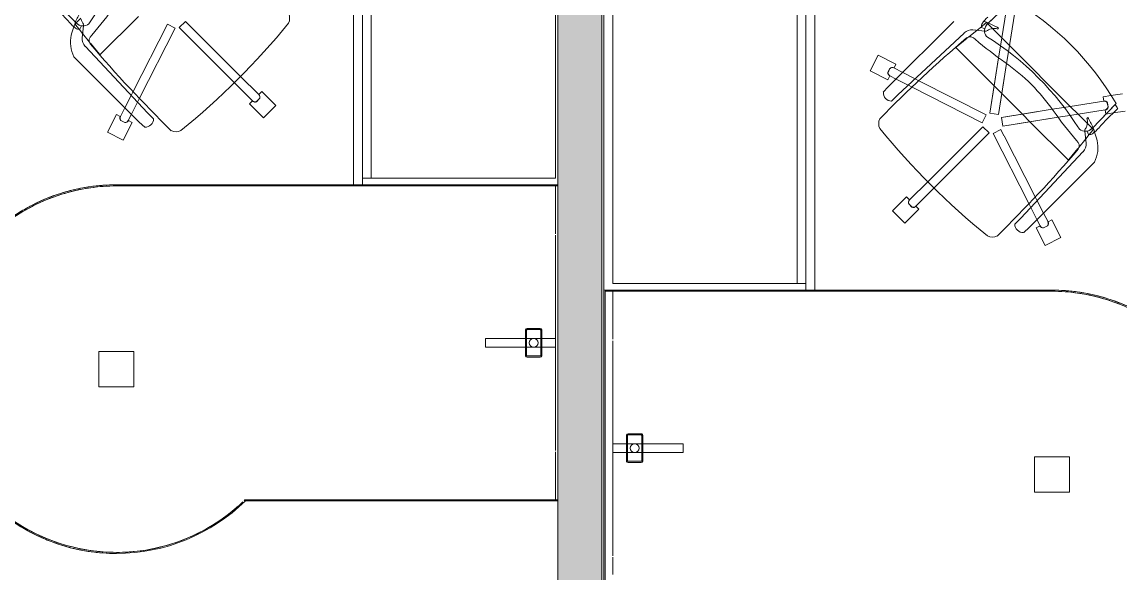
# Model space of a CAD drawing. Header units: inches. Extents: x 0 to 2535, y 0 to 2052.
# Drawn here: x 2038 to 2163, y 1925.9 to 1988.7 of the extents above; entities that cross this region are included whole.
import ezdxf

# ---------------------------------------------------------------- set-up
doc = ezdxf.new("R2010")
doc.units = ezdxf.units.IN
doc.header["$MEASUREMENT"] = 0
for name, color, linetype, lineweight in [('A-WALL-PATT', 111, 'Continuous', 13), ('I-FURN', 30, 'Continuous', 9), ('I-FURN-PNLS', 30, 'Continuous', 9), ('I-WALL', 2, 'Continuous', 13)]:
    doc.layers.add(name, color=color, linetype=linetype, lineweight=lineweight)

# ---------------------------------------------------------------- blocks, each defined once
blk = doc.blocks.new('Zira Wksta 12 - Type 1-V47-Level 07  POWER _ SIGNAL')
at = {"layer": 'I-FURN'}
for p, q in [((-49, -13), (-53, -13)), ((-53, -13), (-53, -17)), ((-53, -17), (-53, -13)), ((-53, -13), (-49, -13)), ((-49, -17), (-49, -13)), ((-49, -13), (-49, -17)), ((-53, -17), (-49, -17)), ((-49, -17), (-53, -17)), ((-52.01, -41.99), (-50.23, -41.09)), ((-52.01, -41.99), (-50.23, -41.09)), ((-50.23, -41.09), (-49.21, -43.09)), ((-50.23, -41.09), (-49.21, -43.09)), ((-50.99, -44), (-52.01, -41.99)), ((-50.99, -44), (-52.01, -41.99)), ((-55.84, -50.59), (-48.39, -43.13)), ((-50.05, -43.09), (-50.5, -43.32)), ((-50.05, -43.09), (-50.5, -43.32)), ((-50.49, -43.32), (-50.05, -43.1)), ((-50.49, -43.32), (-50.05, -43.1)), ((-49.65, -43.32), (-49.29, -44.04)), ((-49.65, -43.32), (-49.29, -44.04)), ((-49.21, -43.09), (-49.64, -43.31)), ((-49.21, -43.09), (-49.64, -43.31)), ((-48.39, -43.13), (-47.78, -42.56)), ((-46.77, -43.5), (-47.47, -44.21)), ((-35.86, -45.21), (-34.27, -43.61)), ((-35.86, -45.21), (-34.27, -43.61)), ((-34.27, -43.61), (-32.85, -45.03)), ((-34.27, -43.61), (-32.85, -45.03)), ((-47.47, -44.21), (-54.53, -51.76)), ((-50.56, -43.78), (-50.99, -44)), ((-50.56, -43.78), (-50.99, -44)), ((-50.03, -44.78), (-50.55, -43.77)), ((-50.03, -44.78), (-50.55, -43.77)), ((-49.32, -46.18), (-50.03, -44.78)), ((-49.32, -46.18), (-50.03, -44.78)), ((-49.29, -44.04), (-48.59, -45.4)), ((-49.29, -44.04), (-48.59, -45.4)), ((-49.1, -46.61), (-49.32, -46.18)), ((-49.1, -46.61), (-49.32, -46.18)), ((-48.59, -45.4), (-48.36, -45.86)), ((-48.59, -45.4), (-48.36, -45.86)), ((-48.36, -45.86), (-44.3, -53.83)), ((-48.36, -45.86), (-44.3, -53.83)), ((-37.6, -47.66), (-35.5, -45.56)), ((-37.6, -47.66), (-35.5, -45.56)), ((-35.52, -45.55), (-35.86, -45.21)), ((-35.52, -45.55), (-35.86, -45.21)), ((-34.7, -45.82), (-35.06, -45.46)), ((-34.7, -45.82), (-35.06, -45.46)), ((-35.06, -45.47), (-34.71, -45.82)), ((-35.06, -45.47), (-34.71, -45.82)), ((-32.85, -45.03), (-34.44, -46.62)), ((-32.85, -45.03), (-34.44, -46.62)), ((-45.55, -53.58), (-49.1, -46.61)), ((-45.55, -53.58), (-49.1, -46.61)), ((-34.8, -46.27), (-36.9, -48.37)), ((-34.8, -46.27), (-36.9, -48.37)), ((-34.44, -46.62), (-34.79, -46.28)), ((-34.44, -46.62), (-34.79, -46.28)), ((-43.85, -53.9), (-37.6, -47.66)), ((-43.85, -53.9), (-37.6, -47.66)), ((-36.9, -48.37), (-43.14, -54.61)), ((-36.9, -48.37), (-43.14, -54.61)), ((-53.94, -52.12), (-52.93, -50.87)), ((-52.93, -50.87), (-52.88, -50.81)), ((-52.88, -50.81), (-48.5, -55.18)), ((-54.84, -53.23), (-54.06, -52.26)), ((-54.06, -52.26), (-54.01, -52.21)), ((-55.25, -53.73), (-54.84, -53.23)), ((-55.16, -53.74), (-54.99, -54.11)), ((-54.89, -52.75), (-54.75, -54.1)), ((-45.19, -54.28), (-45.54, -53.59)), ((-45.19, -54.28), (-45.54, -53.59)), ((-58.3, -57.26), (-55.56, -54.41)), ((-55.56, -54.41), (-58.19, -57.16)), ((-55.71, -54.31), (-55.6, -54.17)), ((-55.63, -54.39), (-55.68, -54.33)), ((-55.6, -54.17), (-55.28, -53.77)), ((-55.03, -54.98), (-55.57, -54.45)), ((-53.97, -56.05), (-55.03, -54.98)), ((-54.75, -54.1), (-54.73, -54.26)), ((-51.71, -55.69), (-45.4, -54.69)), ((-48.5, -55.18), (-45.4, -54.69)), ((-45.4, -54.69), (-45.24, -55.68)), ((-45.4, -54.69), (-45.24, -55.68)), ((-44.3, -53.83), (-45.19, -54.28)), ((-44.3, -53.83), (-45.19, -54.28)), ((-43.14, -54.61), (-43.85, -53.9)), ((-43.14, -54.61), (-43.85, -53.9)), ((-59.35, -56.4), (-57.97, -56.18)), ((-59.35, -56.4), (-57.97, -56.18)), ((-57.97, -56.18), (-57.13, -56.04)), ((-57.97, -56.18), (-57.13, -56.04)), ((-57.13, -56.04), (-57.05, -56.52)), ((-57.13, -56.04), (-57.05, -56.52)), ((-57.05, -56.54), (-53.02, -55.9)), ((-57.05, -56.54), (-53.97, -56.05)), ((-54.99, -55.59), (-55.1, -55.67)), ((-53.97, -56.05), (-53.02, -55.9)), ((-53.09, -56.92), (-53.97, -56.05)), ((-53.02, -55.9), (-51.71, -55.69)), ((-53.02, -55.9), (-51.71, -55.69)), ((-51.71, -55.69), (-48.5, -55.18)), ((-45.24, -55.68), (-51.03, -56.6)), ((-47.63, -56.06), (-51.03, -56.6)), ((-48.5, -55.18), (-47.63, -56.06)), ((-45.24, -55.68), (-47.63, -56.06)), ((-47.59, -56.09), (-45.33, -58.35)), ((-45.84, -61.8), (-44.92, -56)), ((-45.3, -58.39), (-44.92, -56)), ((-43.93, -56.16), (-44.93, -62.47)), ((-44.92, -56), (-43.93, -56.16)), ((-44.92, -56), (-43.93, -56.16)), ((-43.93, -56.16), (-44.42, -59.27)), ((-43.52, -55.95), (-43.07, -55.06)), ((-43.52, -55.95), (-43.07, -55.06)), ((-35.85, -59.86), (-43.52, -55.95)), ((-35.85, -59.86), (-43.52, -55.95)), ((-43.07, -55.06), (-35.09, -59.12)), ((-43.07, -55.06), (-35.09, -59.12)), ((-57.39, -56.84), (-57.31, -57.35)), ((-57.39, -56.84), (-57.31, -57.35)), ((-57.3, -57.34), (-57.38, -56.84)), ((-57.3, -57.34), (-57.38, -56.84)), ((-52.37, -56.81), (-56.89, -57.52)), ((-53.09, -56.92), (-56.89, -57.52)), ((-52.37, -56.81), (-53.09, -56.92)), ((-46.16, -63.85), (-53.09, -56.92)), ((-51.03, -56.6), (-52.37, -56.81)), ((-51.03, -56.6), (-52.37, -56.81)), ((-57.71, -58.16), (-59.04, -58.37)), ((-57.71, -58.16), (-59.04, -58.37)), ((-56.82, -58.02), (-57.71, -58.16)), ((-56.82, -58.02), (-57.71, -58.16)), ((-56.89, -57.54), (-56.82, -58.02)), ((-56.89, -57.54), (-56.82, -58.02)), ((-45.84, -61.8), (-45.3, -58.39)), ((-45.3, -58.39), (-44.42, -59.27)), ((-41, -65.29), (-33.45, -58.24)), ((-33.45, -58.24), (-32.74, -57.53)), ((-31.8, -58.54), (-32.37, -59.15)), ((-44.42, -59.27), (-44.93, -62.47)), ((-44.42, -59.27), (-40.05, -63.64)), ((-32.37, -59.15), (-39.82, -66.6)), ((-35.42, -60.08), (-35.85, -59.86)), ((-35.42, -60.08), (-35.85, -59.86)), ((-35.09, -59.12), (-34.66, -59.35)), ((-35.09, -59.12), (-34.66, -59.35)), ((-34.64, -59.35), (-33.27, -60.05)), ((-34.64, -59.35), (-33.27, -60.05)), ((-32.55, -60.4), (-32.33, -59.97)), ((-32.55, -60.4), (-32.33, -59.97)), ((-32.33, -59.97), (-30.32, -60.99)), ((-32.33, -59.97), (-30.32, -60.99)), ((-34.02, -60.79), (-35.42, -60.08)), ((-34.02, -60.79), (-35.42, -60.08)), ((-33.01, -61.31), (-34.02, -60.79)), ((-33.01, -61.31), (-34.02, -60.79)), ((-33.27, -60.05), (-32.56, -60.42)), ((-33.27, -60.05), (-32.56, -60.42)), ((-32.56, -61.27), (-32.32, -60.81)), ((-32.34, -60.81), (-32.56, -61.25)), ((-32.34, -60.81), (-32.56, -61.25)), ((-32.56, -61.27), (-32.32, -60.81)), ((-30.32, -60.99), (-31.23, -62.77)), ((-30.32, -60.99), (-31.23, -62.77)), ((-46.05, -63.13), (-45.84, -61.8)), ((-46.05, -63.13), (-45.84, -61.8)), ((-44.93, -62.47), (-45.14, -63.78)), ((-44.93, -62.47), (-45.14, -63.78)), ((-33.24, -61.75), (-33.02, -61.32)), ((-33.24, -61.75), (-33.02, -61.32)), ((-31.23, -62.77), (-33.24, -61.75)), ((-31.23, -62.77), (-33.24, -61.75)), ((-46.76, -67.66), (-46.05, -63.13)), ((-46.16, -63.85), (-46.05, -63.13)), ((-40.11, -63.69), (-41.36, -64.7)), ((-40.05, -63.64), (-40.11, -63.69)), ((-46.76, -67.66), (-46.16, -63.85)), ((-45.29, -64.73), (-46.16, -63.85)), ((-45.14, -63.78), (-45.78, -67.81)), ((-45.29, -64.73), (-45.78, -67.81)), ((-45.14, -63.78), (-45.29, -64.73)), ((-44.22, -65.8), (-45.29, -64.73)), ((-41.5, -64.82), (-42.47, -65.6)), ((-41.44, -64.77), (-41.5, -64.82)), ((-44.91, -65.86), (-44.83, -65.75)), ((-43.69, -66.33), (-44.22, -65.8)), ((-43.5, -65.5), (-43.34, -65.51)), ((-43.01, -66.04), (-43.4, -66.36)), ((-43.34, -65.51), (-41.99, -65.66)), ((-43.34, -65.75), (-42.98, -65.92)), ((-42.47, -65.6), (-42.97, -66.01)), ((-43.65, -66.33), (-46.5, -69.06)), ((-46.39, -68.96), (-43.65, -66.33)), ((-43.57, -66.44), (-43.63, -66.39)), ((-43.41, -66.37), (-43.54, -66.47))]:
    blk.add_line(p, q, dxfattribs=at)
for centre, radius, start, end in [((62.79, -151.71), 153.52, 134.4749, 139.5213), ((-44.21, -43.36), 1.31, 65.0433, 114.9567), ((-97.29, -108.06), 84.96, 39.1475, 50.8525), ((-50.2, -43.59), 0.407, 138.1651, 207.8349), ((-50.2, -43.59), 0.407, 138.1651, 207.8349), ((-50.18, -43.59), 0.406, 139.6199, 207), ((-50.18, -43.59), 0.406, 153.0959, 193.524), ((-50.18, -43.59), 0.406, 193.524, 207), ((-50.18, -43.59), 0.406, 139.6199, 153.0959), ((-50, -43.49), 0.407, 26.1651, 95.8349), ((-50, -43.49), 0.407, 26.1651, 95.8349), ((-50.02, -43.5), 0.406, 40.476, 94.3801), ((-50.02, -43.5), 0.406, 27, 94.3801), ((-50.02, -43.5), 0.406, 27, 40.476), ((-47.72, -43.52), 0.956, 0.8901, 93.1099), ((-35.22, -45.83), 0.407, 66.1651, 135.8349), ((-35.22, -45.83), 0.407, 66.1651, 135.8349), ((-35.22, -45.85), 0.406, 67.6199, 135), ((-35.22, -45.85), 0.406, 121.524, 135), ((-35.22, -45.85), 0.406, 81.0959, 121.524), ((-35.22, -45.85), 0.406, 67.6199, 81.0959), ((-35.08, -45.98), 0.406, 315, 22.3801), ((-35.08, -45.98), 0.406, 315, 8.9041), ((-35.07, -45.99), 0.407, 314.1651, 23.8349), ((-35.07, -45.99), 0.407, 314.1651, 23.8349), ((-35.08, -45.98), 0.406, 8.9041, 22.3801), ((-52.6, -52.23), 3.63, 153.1789, 193.0478), ((-53.51, -52.7), 1.39, 137.8013, 182.1078), ((-53.33, -52.44), 0.763, 149.2338, 230.7662), ((-46.77, -50.88), 9.61, 193.0478, 198.9964), ((-55.29, -54.34), 0.613, 77.5427, 125.0936), ((-86.25, -81.01), 42.84, 34.9767, 40.7699), ((-76.85, -36.61), 27.2, 312.4882, 319.0143), ((-53.49, -56.9), 3.74, 125.0936, 139.0143), ((-46.77, -50.88), 9.61, 198.9964, 201.4906), ((-46.77, -50.88), 9.61, 201.6393, 202.073), ((-46.77, -50.88), 9.61, 202.2631, 209.9334), ((-54.8, -55.14), 1.05, 50.9554, 136.1786), ((-54.8, -55.14), 1.05, 100.2002, 136.1786), ((-53.67, -55.17), 1.38, 169.0187, 183.4842), ((-53.67, -55.17), 1.38, 154.5533, 167.4248), ((-53.67, -55.17), 1.38, 140.0878, 154.5533), ((-25.52, -36.28), 33.83, 212.2285, 237.7715), ((-32.59, -54.97), 1.31, 335.0433, 24.9567), ((-53.67, -55.17), 1.38, 183.4842, 197.9497), ((-140.95, 52.03), 153.52, 310.4787, 315.5251), ((-29.6, -40.36), 33.17, 209.4478, 210.4234), ((-29.91, -40.67), 32.89, 210.304, 239.6925), ((-56.99, -56.92), 0.407, 98.1651, 167.8349), ((-56.99, -56.92), 0.407, 98.1651, 167.8349), ((-56.99, -56.94), 0.406, 99, 166.3801), ((-56.99, -56.94), 0.406, 99, 166.3801), ((-56.96, -57.14), 0.407, 210.1651, 279.8349), ((-56.96, -57.14), 0.407, 210.1651, 279.8349), ((-56.96, -57.12), 0.406, 211.6199, 252.0479), ((-56.96, -57.12), 0.406, 211.6199, 279), ((-32.97, -43.73), 22.19, 214.9767, 235.0233), ((-56.96, -57.12), 0.406, 252.0479, 279), ((-32.76, -58.49), 0.956, 356.8901, 89.1099), ((-32.74, -60.78), 0.406, 36.0479, 63), ((-32.74, -60.78), 0.406, 355.6199, 63), ((-32.73, -60.77), 0.407, 354.1651, 63.8349), ((-32.73, -60.77), 0.407, 354.1651, 63.8349), ((-32.74, -60.78), 0.406, 355.6199, 36.0479), ((-70.25, -97.02), 42.84, 49.2301, 55.0233), ((-32.83, -60.96), 0.407, 242.1651, 311.8349), ((-32.83, -60.96), 0.407, 242.1651, 311.8349), ((-32.83, -60.95), 0.406, 243, 310.3801), ((-32.83, -60.95), 0.406, 243, 296.9041), ((-32.83, -60.95), 0.406, 296.9041, 310.3801), ((-44.38, -65.56), 1.05, 313.8214, 39.0446), ((-41.68, -64.09), 0.763, 219.2338, 300.7662), ((-40.11, -57.53), 9.61, 240.0666, 247.7369), ((-44.4, -64.43), 1.38, 252.0503, 280.9813), ((-44.4, -64.43), 1.38, 282.5752, 309.9122), ((-44.38, -65.56), 1.05, 313.8214, 349.7998), ((-43.58, -66.05), 0.613, 324.9064, 12.4573), ((-41.94, -64.27), 1.39, 267.8922, 312.1987), ((-40.11, -57.53), 9.61, 247.927, 248.3607), ((-46.14, -64.26), 3.74, 310.9857, 324.9064), ((-40.11, -57.53), 9.61, 248.5094, 251.0036)]:
    blk.add_arc(centre, radius, start, end, dxfattribs=at)
at = {"layer": 'I-FURN-PNLS'}
for p, q in [((0, 0), (0, -36)), ((0, -36), (0, 0)), ((0, 0), (0, -36)), ((0, -36), (0, 0)), ((0, 0), (0, -36)), ((-0.13, -0.13), (-0.13, -35.87)), ((-0.13, -35.87), (-0.13, -0.13)), ((-0.13, -35.87), (-0.13, -0.13)), ((-0.13, -0.13), (-0.13, -35.87)), ((0, 0), (0, -36)), ((-1, -3.6), (-1, -5.58)), ((-1, -5.58), (-1, -3.6)), ((-1, -5.74), (-1, -30.22)), ((-1, -17.5), (-1, -5.74)), ((-7.55, -17.5), (-9, -17.5)), ((-9, -17.5), (-9, -18.5)), ((-9, -18.5), (-9, -17.5)), ((-9, -17.5), (-7.55, -17.5)), ((-4.44, -17.5), (-7.53, -17.5)), ((-7.53, -17.5), (-4.44, -17.5)), ((-4.44, -16.56), (-4.44, -19.44)), ((-4.44, -19.44), (-4.44, -16.56)), ((-4.31, -17.5), (-4.44, -17.5)), ((-4.44, -17.5), (-4.31, -17.5)), ((-4.31, -16.56), (-4.31, -16.71)), ((-4.31, -16.71), (-4.31, -16.56)), ((-4.31, -16.75), (-4.31, -19.25)), ((-4.31, -19.25), (-4.31, -16.75)), ((-4.15, -17.5), (-4.31, -17.5)), ((-4.31, -17.5), (-4.15, -17.5)), ((-2.75, -16.37), (-4.25, -16.37)), ((-4.25, -16.37), (-2.75, -16.37)), ((-4.18, -16.5), (-4.25, -16.5)), ((-4.25, -16.5), (-4.18, -16.5)), ((-2.83, -16.5), (-4.17, -16.5)), ((-4.17, -16.5), (-2.83, -16.5)), ((-3.64, -17.5), (-4.11, -17.5)), ((-4.11, -17.5), (-3.64, -17.5)), ((-3.36, -17.5), (-3.64, -17.5)), ((-3.64, -17.5), (-3.36, -17.5)), ((-2.89, -17.5), (-3.36, -17.5)), ((-3.36, -17.5), (-2.89, -17.5)), ((-2.69, -17.5), (-2.85, -17.5)), ((-2.85, -17.5), (-2.69, -17.5)), ((-2.75, -16.5), (-2.82, -16.5)), ((-2.82, -16.5), (-2.75, -16.5)), ((-2.69, -16.71), (-2.69, -16.56)), ((-2.69, -16.56), (-2.69, -16.71)), ((-2.69, -19.25), (-2.69, -16.75)), ((-2.69, -16.75), (-2.69, -19.25)), ((-2.56, -17.5), (-2.69, -17.5)), ((-2.69, -17.5), (-2.56, -17.5)), ((-2.56, -19.44), (-2.56, -16.56)), ((-2.56, -16.56), (-2.56, -19.44)), ((-1, -17.5), (-2.56, -17.5)), ((-2.56, -17.5), (-1, -17.5)), ((-1, -18.5), (-1, -17.5)), ((-1, -17.5), (-1, -18.5)), ((-1, -18.5), (-1, -17.5)), ((-9, -18.5), (-5.89, -18.5)), ((-5.89, -18.5), (-9, -18.5)), ((-5.87, -18.5), (-4.44, -18.5)), ((-4.44, -18.5), (-5.87, -18.5)), ((-4.44, -18.5), (-4.31, -18.5)), ((-4.31, -18.5), (-4.44, -18.5)), ((-4.31, -18.5), (-4.15, -18.5)), ((-4.15, -18.5), (-4.31, -18.5)), ((-4.11, -18.5), (-3.64, -18.5)), ((-3.64, -18.5), (-4.11, -18.5)), ((-3.64, -18.5), (-3.36, -18.5)), ((-3.36, -18.5), (-3.64, -18.5)), ((-3.36, -18.5), (-2.89, -18.5)), ((-2.89, -18.5), (-3.36, -18.5)), ((-2.85, -18.5), (-2.69, -18.5)), ((-2.69, -18.5), (-2.85, -18.5)), ((-2.69, -18.5), (-2.56, -18.5)), ((-2.56, -18.5), (-2.69, -18.5)), ((-2.56, -18.5), (-1, -18.5)), ((-1, -18.5), (-2.56, -18.5)), ((-1, -30.22), (-1, -18.5)), ((-4.31, -19.29), (-4.31, -19.44)), ((-4.31, -19.44), (-4.31, -19.29)), ((-4.25, -19.5), (-4.18, -19.5)), ((-4.18, -19.5), (-4.25, -19.5)), ((-4.25, -19.62), (-2.75, -19.62)), ((-2.75, -19.62), (-4.25, -19.62)), ((-4.17, -19.5), (-2.83, -19.5)), ((-2.83, -19.5), (-4.17, -19.5)), ((-2.82, -19.5), (-2.75, -19.5)), ((-2.75, -19.5), (-2.82, -19.5)), ((-2.69, -19.44), (-2.69, -19.29)), ((-2.69, -19.29), (-2.69, -19.44)), ((-1, -30.42), (-1, -32.4)), ((-1, -32.4), (-1, -30.42)), ((-1, -32.44), (-1, -35.87)), ((-1, -35.87), (-1, -32.44)), ((-0.13, -35.87), (-51, -35.87)), ((-51, -35.87), (-0.13, -35.87)), ((-51, -35.87), (-0.13, -35.87)), ((-0.13, -35.87), (-51, -35.87)), ((0, -36), (-51, -36)), ((0, -36), (-51, -36)), ((-51, -36), (0, -36)), ((-51, -36), (-24, -36)), ((0, -36), (-24, -36)), ((-24, -36), (-24, -84)), ((-24, -36), (-24, -84)), ((0, -36), (-24, -36)), ((-24, -36), (0, -36)), ((-24, -84), (-24, -36)), ((-24, -36), (-24, -84)), ((-23, -36), (-24, -36)), ((-24, -36), (-23, -36)), ((-24, -84), (-24, -36)), ((-24, -36), (0, -36)), ((-23, -36.75), (-23, -36)), ((-23, -36), (-23, -36.75)), ((0, -36), (-23, -36)), ((-23, -36), (-23, -36.75)), ((-23, -36.75), (-23, -36)), ((-23, -36), (-1, -36)), ((-1, -35.88), (-1, -36)), ((-1, -36), (-1, -35.88)), ((-1, -36), (0, -36)), ((-1, -36), (0, -36)), ((0, -36), (-1, -36)), ((0, -84), (0, -36)), ((0, -84), (0, -36)), ((0, -36), (0, -84)), ((0, -84), (0, -36)), ((0, -36), (0, -84)), ((-23, -36.75), (-23, -83.25)), ((-23, -83.25), (-23, -36.75)), ((-22, -36.75), (-23, -36.75)), ((-23, -36.75), (-22, -36.75)), ((-23, -36.75), (-23, -83.25)), ((-1, -36.75), (-23, -36.75)), ((-23, -36.75), (-1, -36.75)), ((-23, -83.25), (-23, -36.75)), ((-23, -83.25), (-23, -36.75)), ((-23, -36.75), (-23, -83.25)), ((-23, -36.75), (-1, -36.75)), ((-1, -36.75), (-23, -36.75)), ((-22, -36.75), (-22, -83.25)), ((-22, -83.25), (-22, -36.75)), ((-1, -36.75), (-22, -36.75)), ((-22, -36.75), (-1, -36.75)), ((-22, -36.75), (-22, -83.25)), ((-22, -83.25), (-22, -36.75)), ((-1, -36.75), (-1, -83.25)), ((-1, -83.25), (-1, -36.75)), ((-1, -83.25), (-1, -36.75)), ((-1, -36.75), (-1, -83.25)), ((-1, -36.75), (-1, -83.25)), ((-1, -83.25), (-1, -36.75))]:
    blk.add_line(p, q, dxfattribs=at)
for centre, radius, start, end in [((-51, -15), 21, 90, 270), ((-51, -15), 21, 90, 270), ((-51, -15), 20.87, 90, 180), ((-51, -15), 20.87, 180, 270), ((-51, -15), 20.87, 180, 270), ((-4.25, -16.56), 0.188, 90, 180), ((-4.25, -16.56), 0.188, 165, 180), ((-4.25, -16.56), 0.187, 90, 165), ((-4.25, -16.56), 0.0625, 90, 180), ((-4.25, -16.56), 0.0625, 150, 165), ((-4.25, -16.56), 0.0625, 165, 180), ((-4.25, -16.56), 0.0625, 120, 150), ((-4.25, -16.56), 0.0625, 90, 120), ((-3.5, -18), 0.5, 90, 270), ((-3.5, -18), 0.5, 90, 270), ((-3.5, -18), 0.5, 270, 90), ((-3.5, -18), 0.5, 270, 90), ((-2.75, -16.56), 0.188, 360, 90), ((-2.75, -16.56), 0.188, 15, 90), ((-2.75, -16.56), 0.0625, 75, 90), ((-2.75, -16.56), 0.0625, 0, 90), ((-2.75, -16.56), 0.0625, 60, 75), ((-2.75, -16.56), 0.0625, 45, 60), ((-2.75, -16.56), 0.0625, 360, 45), ((-2.75, -16.56), 0.188, 0, 15), ((-4.25, -19.44), 0.188, 180, 270), ((-4.25, -19.44), 0.188, 180, 195), ((-4.25, -19.44), 0.188, 195, 240), ((-4.25, -19.44), 0.188, 240, 270), ((-4.25, -19.44), 0.0625, 180, 195), ((-4.25, -19.44), 0.0625, 180, 270), ((-4.25, -19.44), 0.0625, 195, 210), ((-4.25, -19.44), 0.0625, 210, 225), ((-4.25, -19.44), 0.0625, 225, 270), ((-2.75, -19.44), 0.188, 270, 360), ((-2.75, -19.44), 0.0625, 270, 0), ((-2.75, -19.44), 0.0625, 270, 315), ((-2.75, -19.44), 0.187, 270, 345), ((-2.75, -19.44), 0.0625, 315, 330), ((-2.75, -19.44), 0.0625, 330, 0), ((-2.75, -19.44), 0.187, 345, 0), ((-51, -15), 21, 244.8527, 249.8969), ((-51, -15), 21, 244.8527, 249.8969), ((-51, -15), 20.87, 245.4545, 261.8182), ((-51, -15), 20.87, 245.4545, 253.6364), ((-51, -15), 21, 249.8969, 253.2356), ((-51, -15), 21, 249.8969, 253.2356), ((-51, -15), 21, 253.2356, 258.8316), ((-51, -15), 21, 253.2356, 258.8316), ((-51, -15), 20.87, 253.6364, 270), ((-51, -15), 21, 258.8316, 261.618), ((-51, -15), 21, 258.8316, 261.618), ((-51, -15), 21, 261.618, 270), ((-51, -15), 21, 261.618, 270), ((-51, -15), 20.87, 261.8182, 270)]:
    blk.add_arc(centre, radius, start, end, dxfattribs=at)
blk = doc.blocks.new('Zira Wksta 12 - Type 1-V49-Level 07  POWER _ SIGNAL')
at = {"layer": 'I-FURN'}
for p, q in [((-58.3, 57.26), (-55.56, 54.41)), ((-55.56, 54.41), (-58.19, 57.16)), ((-52.88, 50.81), (-48.5, 55.18)), ((-55.71, 54.31), (-55.6, 54.17)), ((-55.63, 54.39), (-55.68, 54.33)), ((-55.6, 54.17), (-55.28, 53.77)), ((-55.03, 54.98), (-55.57, 54.45)), ((-55.16, 53.74), (-54.99, 54.11)), ((-54.89, 52.75), (-54.75, 54.1)), ((-54.75, 54.1), (-54.73, 54.26)), ((-45.19, 54.28), (-49.1, 46.61)), ((-45.19, 54.28), (-49.1, 46.61)), ((-48.36, 45.86), (-44.3, 53.83)), ((-48.36, 45.86), (-44.3, 53.83)), ((-44.3, 53.83), (-45.19, 54.28)), ((-44.3, 53.83), (-45.19, 54.28)), ((-43.14, 54.61), (-43.85, 53.9)), ((-43.14, 54.61), (-43.85, 53.9)), ((-43.85, 53.9), (-37.6, 47.66)), ((-43.85, 53.9), (-37.6, 47.66)), ((-36.9, 48.37), (-43.14, 54.61)), ((-36.9, 48.37), (-43.14, 54.61)), ((-55.25, 53.73), (-54.84, 53.23)), ((-54.84, 53.23), (-54.06, 52.26)), ((-47.47, 44.21), (-54.53, 51.76)), ((-54.06, 52.26), (-54.01, 52.21)), ((-53.94, 52.12), (-52.93, 50.87)), ((-55.84, 50.59), (-48.39, 43.13)), ((-52.93, 50.87), (-52.88, 50.81)), ((-37.6, 47.66), (-35.5, 45.56)), ((-37.6, 47.66), (-35.5, 45.56)), ((-34.8, 46.27), (-36.9, 48.37)), ((-34.8, 46.27), (-36.9, 48.37)), ((-49.1, 46.61), (-49.32, 46.18)), ((-49.1, 46.61), (-49.32, 46.18)), ((-34.44, 46.62), (-34.79, 46.28)), ((-34.44, 46.62), (-34.79, 46.28)), ((-32.85, 45.03), (-34.44, 46.62)), ((-32.85, 45.03), (-34.44, 46.62)), ((-49.32, 46.18), (-50.03, 44.78)), ((-49.32, 46.18), (-50.03, 44.78)), ((-49.29, 44.04), (-48.59, 45.4)), ((-49.29, 44.04), (-48.59, 45.4)), ((-48.59, 45.4), (-48.36, 45.86)), ((-48.59, 45.4), (-48.36, 45.86)), ((-35.52, 45.55), (-35.86, 45.21)), ((-35.52, 45.55), (-35.86, 45.21)), ((-35.86, 45.21), (-34.27, 43.61)), ((-35.86, 45.21), (-34.27, 43.61)), ((-34.7, 45.82), (-35.06, 45.46)), ((-35.06, 45.47), (-34.71, 45.82)), ((-35.06, 45.47), (-34.71, 45.82)), ((-34.7, 45.82), (-35.06, 45.46)), ((-34.27, 43.61), (-32.85, 45.03)), ((-34.27, 43.61), (-32.85, 45.03)), ((-50.99, 44), (-52.01, 41.99)), ((-50.99, 44), (-52.01, 41.99)), ((-50.56, 43.78), (-50.99, 44)), ((-50.56, 43.78), (-50.99, 44)), ((-50.03, 44.78), (-50.55, 43.77)), ((-50.03, 44.78), (-50.55, 43.77)), ((-49.65, 43.32), (-49.29, 44.04)), ((-49.65, 43.32), (-49.29, 44.04)), ((-46.77, 43.5), (-47.47, 44.21)), ((-50.05, 43.09), (-50.5, 43.32)), ((-50.05, 43.09), (-50.5, 43.32)), ((-50.49, 43.32), (-50.05, 43.1)), ((-50.49, 43.32), (-50.05, 43.1)), ((-50.23, 41.09), (-49.21, 43.09)), ((-50.23, 41.09), (-49.21, 43.09)), ((-49.21, 43.09), (-49.64, 43.31)), ((-49.21, 43.09), (-49.64, 43.31)), ((-48.39, 43.13), (-47.78, 42.56)), ((-52.01, 41.99), (-50.23, 41.09)), ((-52.01, 41.99), (-50.23, 41.09)), ((-53, 17), (-53, 13)), ((-49, 17), (-53, 17)), ((-53, 17), (-49, 17)), ((-53, 13), (-53, 17)), ((-49, 13), (-49, 17)), ((-49, 17), (-49, 13)), ((-53, 13), (-49, 13)), ((-49, 13), (-53, 13))]:
    blk.add_line(p, q, dxfattribs=at)
for centre, radius, start, end in [((-25.52, 36.28), 33.83, 122.2285, 147.7715), ((-76.85, 36.61), 27.2, 40.9857, 47.5118), ((-86.25, 81.01), 42.84, 319.2301, 325.0233), ((-46.77, 50.88), 9.61, 150.0666, 157.7369), ((-32.59, 54.97), 1.31, 335.0433, 24.9567), ((-53.49, 56.9), 3.74, 220.9857, 234.9064), ((-46.77, 50.88), 9.61, 161.0036, 166.9522), ((-46.77, 50.88), 9.61, 158.5094, 161.0036), ((-46.77, 50.88), 9.61, 157.927, 158.3607), ((-55.29, 54.34), 0.613, 234.9064, 282.4573), ((-54.8, 55.14), 1.05, 223.8214, 259.7998), ((-54.8, 55.14), 1.05, 223.8214, 309.0446), ((-53.67, 55.17), 1.38, 192.5752, 219.9122), ((-97.29, 108.06), 84.96, 309.1475, 320.8525), ((-52.6, 52.23), 3.63, 166.9522, 206.8211), ((-53.51, 52.7), 1.39, 177.8922, 222.1987), ((-53.33, 52.44), 0.763, 129.2338, 210.7662), ((62.79, 151.71), 153.52, 220.4787, 225.5251), ((-35.08, 45.98), 0.406, 31.524, 45), ((-35.08, 45.98), 0.406, 337.6199, 45), ((-35.07, 45.99), 0.407, 336.1651, 45.8349), ((-35.07, 45.99), 0.407, 336.1651, 45.8349), ((-35.22, 45.83), 0.407, 224.1651, 279.9009), ((-35.22, 45.83), 0.407, 224.1651, 293.8349), ((-35.22, 45.85), 0.406, 225, 238.476), ((-35.22, 45.85), 0.406, 225, 292.3801), ((-35.22, 45.85), 0.406, 238.476, 278.9041), ((-35.22, 45.85), 0.406, 278.9041, 292.3801), ((-35.22, 45.83), 0.407, 279.9009, 293.8349), ((-35.08, 45.98), 0.406, 351.0959, 31.524), ((-35.08, 45.98), 0.406, 337.6199, 351.0959), ((-50.2, 43.59), 0.407, 152.1651, 221.8349), ((-50.2, 43.59), 0.407, 152.1651, 221.8349), ((-50.18, 43.59), 0.406, 153, 220.3801), ((-50.18, 43.59), 0.406, 153, 166.476), ((-50.18, 43.59), 0.406, 166.476, 206.9041), ((-50.18, 43.59), 0.406, 206.9041, 220.3801), ((-50.02, 43.5), 0.406, 265.6199, 333), ((-50, 43.49), 0.407, 264.1651, 333.8349), ((-50, 43.49), 0.407, 264.1651, 333.8349), ((-50.02, 43.5), 0.406, 265.6199, 319.524), ((-50.02, 43.5), 0.406, 319.524, 333), ((-47.72, 43.52), 0.956, 266.8901, 359.1099), ((-44.21, 43.36), 1.31, 245.0433, 294.9567)]:
    blk.add_arc(centre, radius, start, end, dxfattribs=at)
at = {"layer": 'I-FURN-PNLS'}
for p, q in [((-24, 36), (-24, 84)), ((-24, 84), (-24, 36)), ((-24, 36), (-24, 84)), ((-24, 84), (-24, 36)), ((-24, 36), (-24, 84)), ((-23, 36.75), (-23, 83.25)), ((-23, 83.25), (-23, 36.75)), ((-23, 83.25), (-23, 36.75)), ((-23, 36.75), (-23, 83.25)), ((-23, 36.75), (-23, 83.25)), ((-23, 83.25), (-23, 36.75)), ((-22, 36.75), (-22, 83.25)), ((-22, 83.25), (-22, 36.75)), ((-22, 36.75), (-22, 83.25)), ((-22, 83.25), (-22, 36.75)), ((-1, 36.75), (-1, 83.25)), ((-1, 83.25), (-1, 36.75)), ((-1, 36.75), (-1, 83.25)), ((-1, 83.25), (-1, 36.75)), ((-1, 83.25), (-1, 36.75)), ((-1, 36.75), (-1, 83.25)), ((-23, 36.75), (-22, 36.75)), ((-22, 36.75), (-23, 36.75)), ((-23, 36.75), (-1, 36.75)), ((-1, 36.75), (-23, 36.75)), ((-23, 36), (-23, 36.75)), ((-23, 36.75), (-23, 36)), ((-1, 36.75), (-23, 36.75)), ((-23, 36.75), (-23, 36)), ((-23, 36), (-23, 36.75)), ((-23, 36.75), (-1, 36.75)), ((-22, 36.75), (-1, 36.75)), ((-1, 36.75), (-22, 36.75)), ((-0.75, 36), (-51, 36)), ((-0.75, 36), (-51, 36)), ((-0.75, 36), (-51, 36)), ((-24, 36), (-51, 36)), ((-51, 35.87), (-0.75, 35.87)), ((-0.75, 35.87), (-51, 35.87)), ((-0.75, 35.87), (-51, 35.87)), ((-51, 35.87), (-0.75, 35.87)), ((-0.75, 36), (-24, 36)), ((-24, 36), (-0.75, 36)), ((-0.75, 36), (-24, 36)), ((-24, 36), (-23, 36)), ((-23, 36), (-24, 36)), ((-0.75, 36), (-24, 36)), ((-23, 36), (-0.75, 36)), ((-1, 36), (-23, 36)), ((-0.75, 36), (-1, 36)), ((-1, 36), (-1, 35.88)), ((-0.75, 36), (-1, 36)), ((-1, 36), (-0.75, 36)), ((-1, 35.88), (-1, 36)), ((-1, 35.87), (-1, 32.44)), ((-1, 32.44), (-1, 35.87)), ((-1, 32.4), (-1, 30.42)), ((-1, 30.42), (-1, 32.4)), ((-1, 30.26), (-1, 5.74)), ((-1, 18.5), (-1, 30.26)), ((-4.44, 19.44), (-4.44, 16.56)), ((-4.44, 16.56), (-4.44, 19.44)), ((-4.31, 19.44), (-4.31, 19.29)), ((-4.31, 19.29), (-4.31, 19.44)), ((-4.31, 19.25), (-4.31, 16.75)), ((-4.31, 16.75), (-4.31, 19.25)), ((-2.75, 19.62), (-4.25, 19.62)), ((-4.25, 19.62), (-2.75, 19.62)), ((-4.18, 19.5), (-4.25, 19.5)), ((-4.25, 19.5), (-4.18, 19.5)), ((-2.83, 19.5), (-4.17, 19.5)), ((-4.17, 19.5), (-2.83, 19.5)), ((-2.75, 19.5), (-2.82, 19.5)), ((-2.82, 19.5), (-2.75, 19.5)), ((-2.69, 19.29), (-2.69, 19.44)), ((-2.69, 19.44), (-2.69, 19.29)), ((-2.69, 16.75), (-2.69, 19.25)), ((-2.69, 19.25), (-2.69, 16.75)), ((-2.56, 16.56), (-2.56, 19.44)), ((-2.56, 19.44), (-2.56, 16.56)), ((-9, 18.5), (-9, 17.5)), ((-5.89, 18.5), (-9, 18.5)), ((-9, 18.5), (-5.89, 18.5)), ((-9, 17.5), (-9, 18.5)), ((-4.44, 18.5), (-5.87, 18.5)), ((-5.87, 18.5), (-4.44, 18.5)), ((-4.31, 18.5), (-4.41, 18.5)), ((-4.41, 18.5), (-4.31, 18.5)), ((-4.15, 18.5), (-4.31, 18.5)), ((-4.31, 18.5), (-4.15, 18.5)), ((-3.64, 18.5), (-4.11, 18.5)), ((-4.11, 18.5), (-3.64, 18.5)), ((-3.36, 18.5), (-3.64, 18.5)), ((-3.64, 18.5), (-3.36, 18.5)), ((-2.89, 18.5), (-3.36, 18.5)), ((-3.36, 18.5), (-2.89, 18.5)), ((-2.69, 18.5), (-2.85, 18.5)), ((-2.85, 18.5), (-2.69, 18.5)), ((-2.56, 18.5), (-2.69, 18.5)), ((-2.69, 18.5), (-2.56, 18.5)), ((-1, 18.5), (-2.56, 18.5)), ((-2.56, 18.5), (-1, 18.5)), ((-1, 17.5), (-1, 18.5)), ((-1, 18.5), (-1, 17.5)), ((-1, 17.5), (-1, 18.5)), ((-9, 17.5), (-7.55, 17.5)), ((-7.55, 17.5), (-9, 17.5)), ((-7.53, 17.5), (-4.44, 17.5)), ((-4.44, 17.5), (-7.53, 17.5)), ((-4.41, 17.5), (-4.31, 17.5)), ((-4.31, 17.5), (-4.41, 17.5)), ((-4.31, 17.5), (-4.15, 17.5)), ((-4.15, 17.5), (-4.31, 17.5)), ((-4.31, 16.71), (-4.31, 16.56)), ((-4.31, 16.56), (-4.31, 16.71)), ((-4.25, 16.5), (-4.18, 16.5)), ((-4.18, 16.5), (-4.25, 16.5)), ((-4.25, 16.37), (-2.75, 16.37)), ((-2.75, 16.37), (-4.25, 16.37)), ((-4.17, 16.5), (-2.83, 16.5)), ((-2.83, 16.5), (-4.17, 16.5)), ((-4.11, 17.5), (-3.64, 17.5)), ((-3.64, 17.5), (-4.11, 17.5)), ((-3.64, 17.5), (-3.36, 17.5)), ((-3.36, 17.5), (-3.64, 17.5)), ((-3.36, 17.5), (-2.89, 17.5)), ((-2.89, 17.5), (-3.36, 17.5)), ((-2.85, 17.5), (-2.69, 17.5)), ((-2.69, 17.5), (-2.85, 17.5)), ((-2.82, 16.5), (-2.75, 16.5)), ((-2.75, 16.5), (-2.82, 16.5)), ((-2.69, 17.5), (-2.56, 17.5)), ((-2.56, 17.5), (-2.69, 17.5)), ((-2.69, 16.56), (-2.69, 16.71)), ((-2.69, 16.71), (-2.69, 16.56)), ((-2.56, 17.5), (-1, 17.5)), ((-1, 17.5), (-2.56, 17.5)), ((-1, 5.74), (-1, 17.5)), ((-1, 5.58), (-1, 3.6)), ((-1, 3.6), (-1, 5.58)), ((-1, 3.57), (-1, 0.12)), ((-1, 0.12), (-1, 3.57)), ((-0.75, 0.12), (-36.35, 0.12)), ((-36.35, 0.12), (-0.75, 0.12)), ((-36.35, 0.12), (-0.75, 0.12)), ((-0.75, 0.12), (-36.35, 0.12)), ((-36.3, 0), (-0.75, 0)), ((-1, 0.12), (-1, 0)), ((-1, 0), (-1, 0.12)), ((-36.3, 0), (-0.75, 0)), ((-36.3, 0), (-0.75, 0)), ((-0.75, 0), (-36.3, 0)), ((-1, 0), (-0.75, 0)), ((-0.75, 0), (-1, 0))]:
    blk.add_line(p, q, dxfattribs=at)
for centre, radius, start, end in [((-51, 15), 21, 90, 270), ((-51, 15), 21, 90, 270), ((-51, 15), 20.87, 90, 180), ((-51, 15), 20.87, 90, 180), ((-51, 15), 20.87, 98.1818, 114.5455), ((-51, 15), 20.87, 106.3636, 114.5455), ((-51, 15), 21, 106.7644, 110.1031), ((-51, 15), 21, 106.7644, 110.1031), ((-51, 15), 21, 101.1684, 106.7644), ((-51, 15), 21, 101.1684, 106.7644), ((-51, 15), 20.87, 98.1818, 106.3636), ((-51, 15), 21, 98.382, 101.1684), ((-51, 15), 21, 98.382, 101.1684), ((-51, 15), 21, 90, 98.382), ((-51, 15), 21, 90, 98.382), ((-51, 15), 20.87, 90, 98.1818), ((-51, 15), 20.87, 90, 98.1818), ((-51, 15), 20.87, 114.5455, 139.0909), ((-51, 15), 20.87, 114.5455, 122.7273), ((-51, 15), 21, 115.1473, 118.7187), ((-51, 15), 21, 115.1473, 118.7187), ((-51, 15), 21, 110.1031, 115.1473), ((-51, 15), 21, 110.1031, 115.1473), ((-51, 15), 21, 118.7187, 123.5308), ((-51, 15), 21, 118.7187, 123.5308), ((-4.25, 19.44), 0.187, 90, 180), ((-4.25, 19.44), 0.187, 165, 180), ((-4.25, 19.44), 0.187, 90, 165), ((-4.25, 19.44), 0.0625, 90, 180), ((-4.25, 19.44), 0.0625, 150, 165), ((-4.25, 19.44), 0.0625, 165, 180), ((-4.25, 19.44), 0.0625, 135, 150), ((-4.25, 19.44), 0.0625, 120, 135), ((-4.25, 19.44), 0.0625, 105, 120), ((-4.25, 19.44), 0.0625, 90, 105), ((-2.75, 19.44), 0.188, 360, 90), ((-2.75, 19.44), 0.187, 15, 90), ((-2.75, 19.44), 0.0625, 75, 90), ((-2.75, 19.44), 0.0625, 0, 90), ((-2.75, 19.44), 0.0625, 60, 75), ((-2.75, 19.44), 0.0625, 45, 60), ((-2.75, 19.44), 0.0625, 15, 45), ((-2.75, 19.44), 0.0625, 360, 15), ((-2.75, 19.44), 0.187, 0, 15), ((-3.5, 18), 0.5, 90, 270), ((-3.5, 18), 0.5, 90, 270), ((-3.5, 18), 0.5, 270, 90), ((-3.5, 18), 0.5, 270, 90), ((-4.25, 16.56), 0.187, 180, 270), ((-4.25, 16.56), 0.188, 180, 195), ((-4.25, 16.56), 0.187, 195, 270), ((-4.25, 16.56), 0.0625, 180, 270), ((-4.25, 16.56), 0.0625, 180, 270), ((-2.75, 16.56), 0.187, 270, 0), ((-2.75, 16.56), 0.0625, 270, 0), ((-2.75, 16.56), 0.188, 270, 345), ((-2.75, 16.56), 0.0625, 270, 285), ((-2.75, 16.56), 0.0625, 285, 300), ((-2.75, 16.56), 0.0625, 300, 315), ((-2.75, 16.56), 0.0625, 315, 330), ((-2.75, 16.56), 0.0625, 330, 345), ((-2.75, 16.56), 0.0625, 345, 0), ((-2.75, 16.56), 0.187, 345, 0), ((-51, 15), 20.87, 180, 261.8182), ((-51, 15), 20.87, 180, 270), ((-51, 15), 20.87, 180, 270), ((-51, 15), 20.87, 196.3636, 261.8182), ((-51, 15), 21, 270, 314.4153), ((-51, 15), 20.88, 314.1273, 314.3662), ((-51, 15), 20.88, 314.1273, 314.3662), ((-51, 15), 20.88, 314.1273, 314.3662), ((-51, 15), 20.88, 314.1273, 314.3662), ((-51, 15), 20.88, 314.3662, 314.5552), ((-51, 15), 20.88, 314.3662, 314.5552), ((-51, 15), 20.88, 314.3662, 314.5552), ((-51, 15), 20.88, 314.3662, 314.5552), ((-51, 15), 21, 270, 314.4153), ((-51, 15), 21, 270, 314.4153), ((-51, 15), 21, 270, 314.4153), ((-51, 15), 20.88, 270, 311.7776), ((-51, 15), 20.88, 270, 311.7776), ((-51, 15), 20.88, 284.8517, 311.7776), ((-51, 15), 20.88, 307.1293, 311.7776), ((-51, 15), 20.88, 311.8772, 313.6055), ((-51, 15), 20.88, 311.8772, 313.6055), ((-51, 15), 20.88, 311.8772, 313.6055), ((-51, 15), 20.88, 311.8772, 313.6055), ((-51, 15), 20.88, 284.8517, 307.1293), ((-51, 15), 21, 236.4692, 241.2813), ((-51, 15), 21, 236.4692, 241.2813), ((-51, 15), 21, 241.2813, 244.8527), ((-51, 15), 21, 241.2813, 244.8527), ((-51, 15), 21, 244.8527, 249.8969), ((-51, 15), 21, 244.8527, 249.8969), ((-51, 15), 21, 249.8969, 253.2356), ((-51, 15), 21, 249.8969, 253.2356), ((-51, 15), 21, 253.2356, 258.8316), ((-51, 15), 21, 253.2356, 258.8316), ((-51, 15), 21, 258.8316, 261.618), ((-51, 15), 21, 258.8316, 261.618), ((-51, 15), 21, 261.618, 270), ((-51, 15), 21, 261.618, 270), ((-51, 15), 20.87, 261.8182, 270), ((-51, 15), 20.87, 261.8182, 270), ((-51, 15), 20.88, 270, 284.8517), ((-51, 15), 20.88, 270, 277.4259), ((-51, 15), 20.88, 277.4259, 284.8517)]:
    blk.add_arc(centre, radius, start, end, dxfattribs=at)

msp = doc.modelspace()

# ---------------------------------------------------------------- hatches: boundary and pattern name
at = {"layer": 'A-WALL-PATT', "lineweight": 9}
msp.add_hatch(color=7, dxfattribs=at).paths.add_polyline_path([(2099, 1829.31), (2104, 1829.31), (2104, 2035.47), (2099, 2035.47), (2099, 1873)], flags=0)

# ---------------------------------------------------------------- linework, layer by layer
at = {"layer": 'I-WALL', "color": 8, "lineweight": 20}
for p, q in [((2099, 2035.47), (2099, 1829.31)), ((2104, 1829.31), (2104, 2021.5))]:
    msp.add_line(p, q, dxfattribs=at)

# ---------------------------------------------------------------- block references
at = {"layer": 'I-FURN'}
msp.add_blockref('Zira Wksta 12 - Type 1-V49-Level 07  POWER _ SIGNAL', (2099.75, 1934.17), dxfattribs=at)
at = {"layer": 'I-FURN', "rotation": 180}
msp.add_blockref('Zira Wksta 12 - Type 1-V47-Level 07  POWER _ SIGNAL', (2104.25, 1922.17), dxfattribs=at)

doc.saveas('drawing.dxf')
